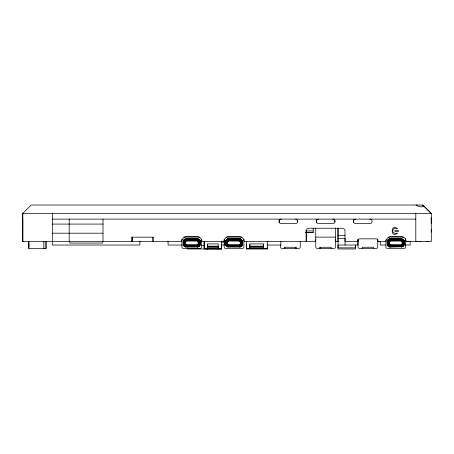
<?xml version="1.0" encoding="UTF-8"?>
<svg xmlns="http://www.w3.org/2000/svg" width="454" height="454" viewBox="0 0 454 454"><rect width="100%" height="100%" fill="white"/><g stroke="black" fill="none" stroke-linecap="round" stroke-linejoin="round"><path stroke-width="0.68" d="M28.335 245.035L28.335 241.653L28.335 245.035L29.465 245.035M139.883 241.04L139.883 245.029L52.289 245.041L52.363 213.471M69.757 241.051L69.757 243.06L102.445 243.06L102.445 241.653M152.323 241.653L152.323 237.181M153.452 241.653L153.452 237.181L131.473 237.181L131.473 241.653M199.567 245.886L197.411 246.931L186.14 246.987C182.037 246.823 182.037 238.98 186.14 238.815L197.411 238.832C201.508 238.957 201.508 246.828 197.411 246.987C196.718 245.427 199.51 242.254 197.411 241.068L186.14 241.068C184.971 241.466 184.92 244.331 186.14 244.729L197.411 244.729M197.411 246.987A2.82 2.82 0 0 0 200.225 244.167L200.225 241.63A2.82 2.82 0 0 0 197.411 238.832L186.14 238.872A2.82 2.82 0 0 0 183.32 241.647L185.572 241.63L185.175 241.17L186.14 240.563L197.411 240.563C199.272 240.904 199.272 244.899 197.411 245.234L185.902 245.205L185.101 244.405L185.101 241.392M204.169 248.417L204.169 248.979L221.643 248.979L221.643 248.417L204.169 248.417L204.169 241.091M204.169 247.89L204.169 241.346M207.552 244.473L207.552 248.979L207.552 248.417M187.264 247.85L187.264 248.974L221.643 248.979L221.643 241.091L221.643 241.653M221.643 245.597L221.643 245.029L224.321 245.035L224.321 240.524M239.678 246.931L228.407 246.987C224.304 246.823 224.304 238.98 228.407 238.815L239.678 238.832C243.781 238.963 243.775 246.834 239.678 246.987C238.986 245.427 241.778 242.254 239.678 241.074L228.407 241.074C227.238 241.471 227.187 244.331 228.407 244.734L239.678 244.734M240.24 241.636L242.493 241.636L242.493 244.173A2.82 2.82 0 0 1 239.678 246.987M267.293 241.653L267.293 248.979L246.443 248.979L246.443 241.227M249.819 248.417L249.819 244.473M263.348 244.473L263.348 248.979M280.538 244.876L280.538 246.987A1.407 1.407 0 0 0 281.945 248.4L298.851 248.4A1.407 1.407 0 0 0 300.264 246.987L300.264 241.352M280.85 241.233L280.844 245.035L267.293 245.035M284.766 247.271L284.766 248.4L284.766 247.271L296.036 247.271L296.036 248.4L296.036 247.271M306.206 231.069L306.206 241.653L306.302 230.337A2.82 2.82 0 0 1 309.026 228.249L342.231 228.249A2.82 2.82 0 0 1 344.955 230.337L345.051 241.653L357.888 241.653L357.888 240.524A1.691 1.691 0 0 1 359.579 238.832L376.201 238.838A1.691 1.691 0 0 1 377.893 240.524L377.893 241.653L385.923 241.653A5.073 5.073 0 0 1 390.996 236.579L401.143 236.579A5.073 5.073 0 0 1 406.216 241.653L408.469 241.653M313.22 232.618L305.576 232.618L313.22 232.618L313.226 228.231M315.757 228.044L315.757 246.987A1.407 1.407 0 0 0 317.17 248.4L334.076 248.4A1.407 1.407 0 0 0 335.483 246.987L335.483 228.044M319.985 247.271L319.985 248.4L319.985 247.271L331.255 247.271L331.255 248.4M345.051 245.035L345.051 238.838M355.493 245.029L355.493 247.844L338.02 247.85L338.02 245.029L357.888 245.035L357.888 240.217M358.03 239.241L358.03 246.987A1.407 1.407 0 0 0 359.437 248.4L376.343 248.4A1.407 1.407 0 0 0 377.751 246.987L377.751 239.241M362.252 248.4L362.252 247.271L373.529 247.271L373.529 248.4M402.59 246.658L390.122 246.987C386.025 246.823 386.025 238.98 390.122 238.815L401.393 238.832C405.496 238.963 405.49 246.834 401.393 246.987C400.706 245.427 403.493 242.254 401.393 241.074L390.122 241.074C388.953 241.466 388.908 244.331 390.122 244.734L401.393 244.734M431.294 232.085L431.294 229.264M23.829 241.653L22.774 241.653L22.774 213.471M227.369 241.397L227.369 244.411L228.169 245.211L239.678 245.234C241.539 244.899 241.539 240.904 239.678 240.569L228.407 240.569L227.448 241.17L227.84 241.636L225.587 241.636M389.084 241.397L389.084 244.405L389.884 245.211L401.393 245.234C403.254 244.899 403.254 240.904 401.393 240.569L390.122 240.569L389.163 241.17L389.56 241.636L387.302 241.636M185.675 245.126L185.788 244.61L184.381 246.369M227.942 245.132L228.056 244.61L226.648 246.374M389.657 245.132L389.77 244.61L388.363 246.374M185.51 246.914L186.14 244.729L186.14 246.987A2.82 2.82 0 0 1 183.32 244.167L185.572 244.167M197.643 240.592L198.035 238.883L197.411 238.872L197.655 241.125L198.631 239.093M227.777 246.919L228.407 244.734L228.407 246.987A2.82 2.82 0 0 1 225.587 244.173L227.84 244.173M225.916 240.438L227.789 238.94L239.678 238.872L240.875 239.144L239.922 241.125L240.302 238.889M389.492 246.919L390.122 244.734L390.122 246.987A2.82 2.82 0 0 1 387.302 244.173L389.56 244.173M402.619 239.093L401.637 241.125L402.023 238.889M423.508 206.332L422.81 205.021C425.143 208.573 417.328 206.241 416.063 205.021L416.749 205.412M387.432 241.023L387.96 239.911L389.509 238.94L401.393 238.872A2.82 2.82 0 0 1 404.213 241.653M404.083 244.785L403.112 246.329M185.476 245.001L185.697 244.519L183.932 245.926M227.743 245.001L227.965 244.524L226.2 245.926M389.458 245.001L389.68 244.524L387.92 245.926M184.914 246.704L185.89 244.678L185.902 245.205M227.182 246.709L228.163 244.678L228.169 245.211M388.896 246.709L389.878 244.678L389.884 245.211M239.916 240.597L239.678 241.074L239.678 238.815A2.82 2.82 0 0 1 242.493 241.653M401.631 240.597L401.393 241.074L401.393 238.815M183.649 240.433L184.415 239.474M197.762 241.193L199.164 239.428M240.03 241.193L241.432 239.434M401.745 241.193L403.152 239.434M315.865 239.712A5.073 5.073 0 0 0 315.479 241.653L244.19 241.653A5.073 5.073 0 0 0 239.116 236.579L228.969 236.579A5.073 5.073 0 0 0 223.896 241.653L201.917 241.653A5.073 5.073 0 0 0 196.849 236.579L186.702 236.579A5.073 5.073 0 0 0 181.628 241.653L22.7 241.653L22.723 213.471L31.23 205.021L422.844 205.021L431.294 213.471L431.3 241.653L406.216 241.653M197.848 241.278L199.612 239.877M240.121 241.284L241.88 239.877M401.835 241.284L403.595 239.877L403.112 239.474M240.875 246.658L242.164 245.37L240.183 244.417L242.425 244.797M183.598 245.387L185.629 244.411M197.916 241.386L199.947 240.41M225.865 245.393L227.897 244.417M240.183 241.392L242.215 240.41L240.875 239.144M387.432 244.785L387.637 245.37L389.611 244.417M401.904 241.392L403.929 240.41M185.59 244.292L183.388 244.797M197.961 241.505L200.157 241.006M227.857 244.297L225.661 244.797M240.228 241.511L242.425 241.006M389.572 244.297L387.375 244.797M401.943 241.511L404.139 241.006M200.157 244.797L197.916 244.411L199.947 245.387M404.139 244.797L401.904 244.417L403.929 245.393M421.006 241.653L419.785 241.653M22.723 213.471L431.3 213.471M22.774 219.112L22.774 241.653M52.363 219.112L415.802 219.112M52.363 224.077L103.007 224.077M305.576 230.927L313.226 230.927M52.363 233.197L103.007 233.197M338.02 235.456L345.012 235.456M184.023 237.124L199.522 237.124M226.291 237.124L241.789 237.124M315.757 237.124L335.483 237.124M388.715 237.124L403.504 237.124M338.02 238.554L345.012 238.554M335.381 239.712A5.073 5.073 0 0 1 335.767 241.653L338.02 241.653L338.02 228.373L338.02 248.974L355.493 248.974L355.493 245.597M378.034 241.653L380.287 241.653M426.221 241.653L428.474 241.653M197.972 241.63L200.225 241.63M335.767 241.653L338.605 241.653M401.955 241.636L404.213 241.636M415.796 241.653L417.158 241.653M221.501 242.113L224.321 242.113M200.225 244.167L197.972 244.167L198.449 244.405M182.463 245.029L168.059 245.029L168.059 241.04M385.849 245.035L380.287 245.035L380.287 241.59M405.297 245.035L410.161 245.035L410.161 241.59M201.298 245.597L204.805 245.597M207.552 246.164L218.261 246.164M249.819 246.164L263.348 246.164M207.552 247.288L218.261 247.288M263.348 247.288L249.819 247.288L249.819 248.979M246.443 248.417L267.293 248.417M389.509 246.863L390.122 246.931M387.585 240.41L389.68 241.284L387.92 239.877M225.865 240.41L227.965 241.284L226.2 239.877M183.598 240.41L185.697 241.278L183.932 239.877M387.375 241.006L389.572 241.511L389.163 241.17M225.661 241.006L227.857 241.511L227.448 241.17M183.388 241.006L185.59 241.505L185.175 241.17M184.937 246.653L185.521 246.857M402.227 244.837L401.745 244.61L403.152 246.374M240.512 244.837L240.03 244.61L241.432 246.374M198.239 244.831L197.762 244.61L199.164 246.369M402.431 244.405L401.955 244.173L404.213 244.173A2.82 2.82 0 0 1 401.393 246.987M240.716 244.411L240.24 244.173L242.493 244.173L242.436 241.636M388.925 246.658L387.637 245.37M227.21 246.658L225.712 244.785M198.608 239.144L199.567 239.911M401.835 244.524L403.595 245.926M240.121 244.524L241.88 245.926M197.848 244.519L199.612 245.926M183.978 245.886L184.415 246.323M423.054 205.276L431.221 213.471M389.657 240.677L389.997 241.085L389.492 238.889M227.942 240.677L228.283 241.085L227.777 238.889M185.675 240.671L186.009 241.08L185.51 238.883M388.363 239.434L389.77 241.193M226.648 239.434L228.056 241.193M184.381 239.428L185.788 241.193M389.884 240.597L390.122 241.074L390.122 238.815A2.82 2.82 0 0 0 387.302 241.653M228.169 240.597L228.407 241.074L228.407 238.815A2.82 2.82 0 0 0 225.587 241.653M185.902 240.592L186.14 241.068L186.14 238.815M401.637 244.678L402.619 246.709M388.896 239.093L389.878 241.125M239.922 244.678L240.898 246.709M227.182 239.093L228.163 241.125M197.655 244.678L198.631 246.704M184.914 239.093L185.89 241.125M403.878 240.438L404.083 241.023M242.164 240.438L242.368 241.023M199.896 240.433L200.101 241.017M401.518 244.723L402.023 246.919M239.803 244.723L240.302 246.919M197.535 244.717L198.035 246.914M415.802 213.471L415.802 241.653M405.621 238.537L405.621 246.987A1.407 1.407 0 0 1 404.213 248.4L387.302 248.4A1.407 1.407 0 0 1 385.894 246.987L385.894 239.945M353.518 219.815L353.518 222.63M334.921 220.519L334.921 221.927M316.325 219.815L316.325 222.63M297.728 220.519L297.728 221.927M279.125 219.815L279.125 222.63M267.293 247.572L267.293 248.979M246.443 244.751L246.443 248.979M243.906 239.241L243.906 246.987A1.407 1.407 0 0 1 242.493 248.4L225.587 248.4A1.407 1.407 0 0 1 224.18 246.987L224.18 239.241M225.644 241.636L225.644 244.173M221.643 244.751L221.643 248.974M201.638 239.235L201.638 246.987A1.407 1.407 0 0 1 200.225 248.395L183.32 248.395A1.407 1.407 0 0 1 181.912 246.987L181.912 239.235M200.169 241.63L200.169 244.167M183.376 241.63L183.376 244.167M103.007 219.112L103.007 241.653M69.195 219.112L69.195 241.653M46.456 241.426L46.45 248.417L28.67 248.417L28.67 245.035M45.275 241.5L45.275 248.417M43.834 241.5L43.834 248.417M28.988 241.653L28.988 248.417M357.746 241.653A5.073 5.073 0 0 1 358.132 239.712M281.384 219.112A2.253 2.253 0 0 0 279.125 221.365A2.253 2.253 0 0 0 281.384 223.618L295.469 223.618A2.253 2.253 0 0 0 297.728 221.365A2.253 2.253 0 0 0 295.469 219.112M332.669 219.112A2.253 2.253 0 0 1 334.921 221.365A2.253 2.253 0 0 1 332.669 223.618L318.577 223.618A2.253 2.253 0 0 1 316.325 221.365A2.253 2.253 0 0 1 318.577 219.112M355.771 219.106A2.253 2.253 0 0 0 353.518 221.365A2.253 2.253 0 0 0 355.771 223.618L369.862 223.618A2.253 2.253 0 0 0 372.115 221.365A2.253 2.253 0 0 0 369.862 219.106M132.596 237.181L132.596 241.653L132.596 237.181M218.261 246.726L218.261 248.979L218.261 243.906L207.552 243.906L207.552 246.726L218.261 246.726M431.3 219.112L431.294 223.34L431.226 217.716L431.294 219.112M392.767 230.428C392.182 233.379 395.616 233.833 397.398 233.118C390.457 239.371 390.463 222.517 397.409 228.776C395.905 228.498 393.158 227.919 392.767 230.428M183.609 241.051C183.189 243.117 183.251 246.715 186.14 246.76L197.411 246.76C201.224 246.579 201.224 239.218 197.411 239.037L185.561 239.099L184.108 240.013L183.609 241.051M183.87 241.114C183.529 243.004 183.433 246.426 186.14 246.494L197.411 246.494C200.878 246.284 200.878 239.513 197.411 239.303L185.618 239.366L184.318 240.183L183.87 241.114M184.216 241.193C183.995 242.856 183.671 246.04 186.14 246.136L197.411 246.136C200.424 245.898 200.424 239.905 197.411 239.661L185.697 239.712L184.596 240.404L184.216 241.193M184.636 241.29C184.574 242.686 183.972 245.569 186.14 245.71L197.411 245.71C199.879 245.427 199.879 240.376 197.411 240.087L186.14 240.087L185.175 240.427L184.636 241.29M225.876 241.057C225.456 243.123 225.524 246.721 228.407 246.766L239.678 246.766C243.492 246.584 243.492 239.224 239.678 239.042L227.829 239.105L226.376 240.018L225.876 241.057M226.137 241.119C225.803 243.009 225.7 246.431 228.407 246.499L239.678 246.499C243.145 246.289 243.145 239.519 239.678 239.309L227.885 239.366L226.586 240.183L226.137 241.119M226.484 241.199C226.268 242.862 225.939 246.045 228.407 246.142L239.678 246.142C242.691 245.898 242.691 239.905 239.678 239.667L227.965 239.718L226.864 240.41L226.484 241.199M226.904 241.29C226.841 242.686 226.245 245.574 228.407 245.71L239.678 245.71C242.147 245.427 242.147 240.376 239.678 240.092L228.407 240.092L227.443 240.427L226.904 241.29M387.591 241.057C387.171 243.123 387.239 246.721 390.122 246.766L401.393 246.766C405.206 246.584 405.206 239.224 401.393 239.042L389.543 239.105L388.091 240.018L387.591 241.057M387.852 241.119C387.517 243.009 387.415 246.431 390.122 246.499L401.393 246.499C404.86 246.289 404.86 239.513 401.393 239.309L389.606 239.366L388.301 240.183L387.852 241.119M388.204 241.199C387.983 242.862 387.659 246.045 390.122 246.142L401.393 246.142C404.406 245.898 404.406 239.905 401.393 239.667L389.685 239.718L388.584 240.404L388.204 241.199M388.618 241.29C388.562 242.686 387.96 245.574 390.122 245.71L401.393 245.71C403.861 245.427 403.861 240.376 401.393 240.092L390.122 240.092L389.163 240.427L388.618 241.29M394.827 230.774L395.235 231.381L398.277 231.381L398.714 230.944L398.277 230.501L394.827 230.774M263.348 243.906L249.819 243.906L249.819 246.726L263.348 246.726L263.348 243.906"/></g></svg>
